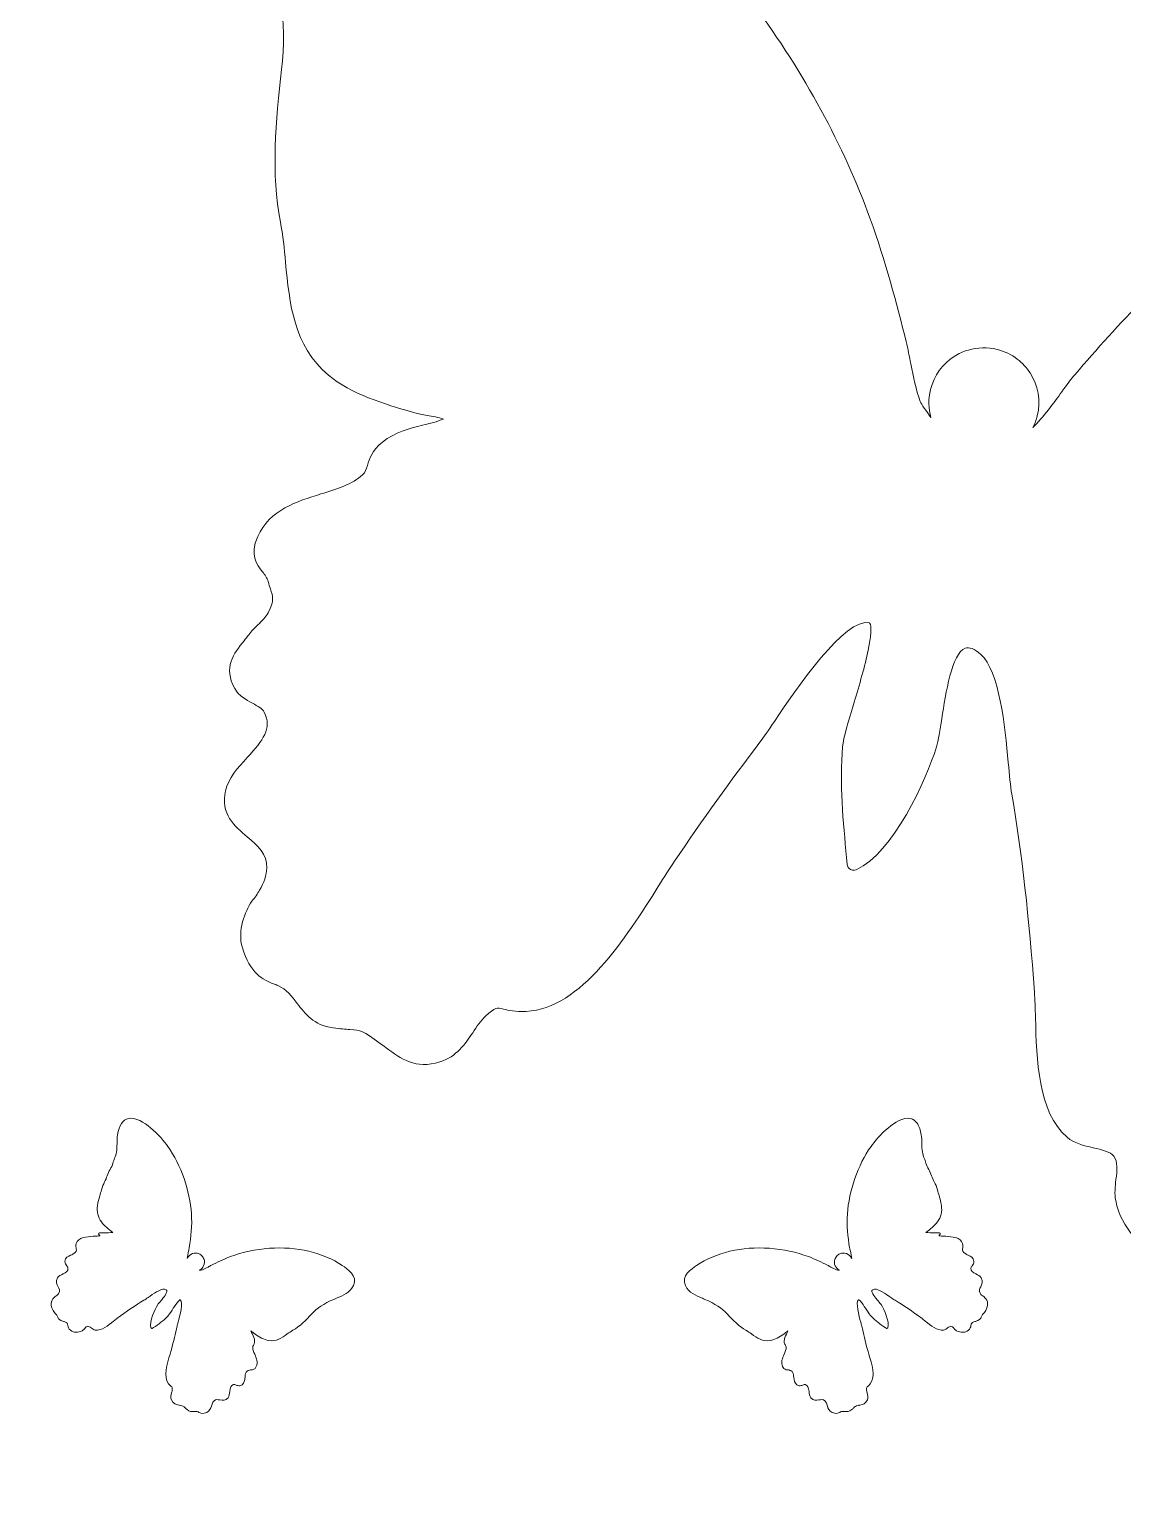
# Model space of a CAD drawing. Extents: x 245 to 764, y -945 to -55.
# Drawn here: x 544.8 to 603.2, y -582.4 to -504.4 of the extents above; entities that cross this region are included whole.
import ezdxf

# ---------------------------------------------------------------- set-up
doc = ezdxf.new("R2010")
doc.units = 0
doc.header["$MEASUREMENT"] = 0
doc.layers.add('Layer 1', color=7, linetype='Continuous', lineweight=0)

msp = doc.modelspace()

# ---------------------------------------------------------------- linework, layer by layer
at = {"layer": 'Layer 1'}
for points, knots in [([(632.82, -55.415), (632.82, -55.415), (373.36, -55.415), (373.36, -55.415), (373.36, -55.415), (244.72, -238.015), (244.72, -238.015), (244.72, -238.015), (244.72, -944.585), (244.72, -944.585), (244.72, -944.585), (764.28, -944.585), (764.28, -944.585), (764.28, -944.585), (764.28, -238.175), (764.28, -238.175), (764.28, -238.175), (632.82, -55.415), (632.82, -55.415)], [0, 0, 0, 0, 1, 1, 1, 2, 2, 2, 3, 3, 3, 4, 4, 4, 5, 5, 5, 6, 6, 6, 6]), ([(602.679, -564.437), (602.509, -564.206), (602.04, -564.097), (601.586, -563.992), (601.082, -563.875), (600.561, -563.755), (600.194, -563.437), (598.633, -562.08), (598.563, -559.29), (598.505, -557.049), (598.493, -556.557), (598.48, -556.095), (598.453, -555.7), (598.174, -551.758), (597.78, -548.305), (597.245, -545.143), (597.172, -544.71), (597.117, -544.127), (597.053, -543.453), (596.871, -541.506), (596.594, -538.567), (595.586, -537.689), (595.245, -537.392), (594.966, -537.28), (594.76, -537.355), (594.049, -537.617), (593.715, -539.798), (593.517, -541.102), (593.42, -541.733), (593.336, -542.278), (593.23, -542.618), (592.682, -544.371), (590.915, -548.279), (588.952, -549.171), (588.82, -549.232), (588.66, -549.203), (588.556, -549.088), (588.506, -549.031), (588.477, -548.959), (588.47, -548.883), (588.47, -548.883), (588.434, -548.519), (588.434, -548.519), (588.253, -546.641), (588.047, -544.513), (588.221, -542.617), (588.266, -542.128), (588.53, -541.251), (588.836, -540.236), (589.109, -539.327), (589.418, -538.298), (589.591, -537.462), (589.829, -536.319), (589.696, -536.061), (589.666, -536.02), (589.664, -536.018), (589.662, -536.016), (589.658, -536.013), (588.373, -535.66), (585.718, -539.581), (584.582, -541.258), (584.257, -541.739), (583.999, -542.12), (583.809, -542.371), (582.274, -544.392), (580.744, -546.523), (579.261, -548.706), (578.999, -549.093), (578.703, -549.564), (578.389, -550.062), (576.656, -552.815), (574.282, -556.584), (571.347, -556.722), (570.751, -556.75), (570.395, -556.662), (570.135, -556.6), (569.79, -556.515), (569.708, -556.495), (569.181, -556.98), (568.917, -557.222), (568.711, -557.531), (568.493, -557.858), (568.093, -558.458), (567.639, -559.138), (566.743, -559.416), (565.443, -559.82), (564.681, -559.255), (563.872, -558.658), (563.77, -558.584), (563.666, -558.506), (563.558, -558.429), (562.599, -557.743), (562.574, -557.741), (561.937, -557.69), (561.715, -557.672), (561.439, -557.651), (561.048, -557.599), (560.01, -557.461), (559.547, -556.845), (559.138, -556.301), (558.839, -555.905), (558.57, -555.548), (558.098, -555.342), (558.098, -555.342), (558.098, -555.342), (558.097, -555.341), (558.029, -555.311), (557.954, -555.284), (557.875, -555.26), (557.874, -555.26), (557.874, -555.26), (557.872, -555.26), (557.325, -555.052), (556.604, -554.673), (556.212, -553.334), (555.933, -552.385), (556.353, -551.434), (556.713, -550.846), (556.879, -550.651), (557.019, -550.455), (557.133, -550.261), (557.134, -550.261), (557.134, -550.26), (557.134, -550.26), (557.368, -549.862), (557.495, -549.466), (557.51, -549.078), (557.54, -548.319), (557.043, -547.902), (556.468, -547.418), (555.795, -546.849), (555.03, -546.205), (555.312, -544.957), (555.463, -544.294), (555.973, -543.734), (556.467, -543.193), (557.317, -542.259), (557.803, -541.631), (557.382, -540.771), (557.291, -540.586), (557.028, -540.444), (556.748, -540.293), (556.404, -540.107), (556.013, -539.897), (555.804, -539.514), (555.178, -538.375), (555.751, -537.655), (556.304, -536.957), (556.384, -536.856), (556.467, -536.75), (556.552, -536.64), (556.695, -536.451), (556.868, -536.282), (557.034, -536.118), (557.256, -535.903), (557.466, -535.699), (557.59, -535.468), (557.93, -534.838), (557.842, -534.583), (557.707, -534.197), (557.668, -534.08), (557.623, -533.95), (557.588, -533.803), (557.541, -533.61), (557.421, -533.457), (557.28, -533.279), (556.971, -532.885), (556.586, -532.395), (557.028, -531.411), (557.674, -529.975), (559.122, -529.528), (560.4, -529.134), (561.262, -528.868), (562.077, -528.617), (562.625, -528.112), (562.776, -527.975), (562.819, -527.829), (562.884, -527.609), (562.988, -527.264), (563.115, -526.835), (563.693, -526.365), (564.34, -525.84), (565.095, -525.652), (565.825, -525.471), (566.217, -525.374), (566.596, -525.281), (566.945, -525.138), (566.674, -525.054), (566.341, -524.996), (566.066, -524.947), (565.819, -524.904), (565.585, -524.863), (565.401, -524.808), (565.401, -524.808), (565.285, -524.774), (565.285, -524.774), (563.82, -524.345), (561.998, -523.812), (560.797, -522.799), (558.94, -521.233), (558.724, -518.977), (558.516, -516.796), (558.443, -516.037), (558.375, -515.321), (558.241, -514.635), (557.74, -512.086), (557.976, -509.217), (558.304, -506.495), (558.6, -504.042), (558.244, -501.316), (557.184, -497.918), (557.097, -497.636), (557.001, -497.348), (556.911, -497.069), (556.189, -494.855), (555.444, -492.566), (556.454, -490.184), (557.79, -487.03), (561.856, -488.146), (563.811, -488.683), (571.041, -490.669), (578.213, -495.905), (583.486, -503.049), (586.177, -506.694), (588.264, -510.535), (589.693, -514.466), (590.509, -516.711), (591.118, -519.033), (591.606, -521.008), (591.703, -521.4), (591.783, -521.808), (591.861, -522.204), (591.996, -522.884), (592.135, -523.585), (592.358, -524.213), (592.43, -524.342), (592.679, -524.712), (592.93, -525.055), (592.798, -524.586), (592.783, -524.078), (592.908, -523.57), (593.094, -522.814), (593.558, -522.199), (594.165, -521.808), (594.4, -521.656), (594.657, -521.538), (594.927, -521.459), (595.408, -521.317), (595.932, -521.296), (596.455, -521.425), (596.861, -521.525), (597.225, -521.705), (597.537, -521.944), (597.807, -522.15), (598.036, -522.401), (598.218, -522.683), (598.639, -523.337), (598.801, -524.156), (598.6, -524.971), (598.546, -525.192), (598.468, -525.401), (598.368, -525.596), (598.933, -525.023), (599.492, -524.256), (599.904, -523.692), (600.178, -523.316), (600.415, -522.992), (600.615, -522.76), (602.935, -520.074), (605.496, -517.278), (608.513, -515.043), (611.539, -512.802), (615.103, -510.849), (618.817, -509.394), (622.572, -507.923), (626.515, -506.949), (630.221, -506.579), (632.076, -506.395), (635.365, -506.371), (638.528, -506.915), (641.078, -507.353), (644.352, -508.319), (645.463, -510.435), (646.337, -512.099), (645.756, -514.153), (643.734, -516.538), (643.113, -517.271), (642.384, -517.912), (641.68, -518.532), (640.988, -519.144), (640.27, -519.775), (639.682, -520.477), (639.229, -521.015), (638.899, -521.626), (638.548, -522.273), (638.292, -522.745), (638.028, -523.233), (637.71, -523.692), (637.256, -524.353), (637, -525.034), (636.728, -525.753), (636.482, -526.411), (636.225, -527.092), (635.803, -527.775), (635.407, -528.419), (635.124, -529.083), (634.851, -529.727), (634.498, -530.553), (634.135, -531.408), (633.53, -532.225), (633.116, -532.785), (632.744, -533.365), (632.385, -533.925), (631.835, -534.784), (631.266, -535.672), (630.535, -536.502), (629.156, -538.072), (627.584, -538.865), (625.592, -538.999), (624.013, -539.106), (622.276, -538.772), (620.566, -538.398), (620.996, -539.019), (621.851, -540.01), (622.327, -540.56), (622.803, -541.112), (623.18, -541.547), (623.339, -541.787), (623.442, -541.938), (623.408, -542.154), (623.239, -542.266), (623.168, -542.313), (623.082, -542.326), (622.999, -542.312), (622.76, -542.271), (622.636, -542.279), (622.58, -542.29), (622.606, -542.456), (622.832, -542.815), (623.25, -543.358), (623.316, -543.443), (623.374, -543.519), (623.421, -543.583), (623.538, -543.743), (623.678, -543.927), (623.826, -544.12), (625.02, -545.684), (626.824, -548.048), (625.603, -549.806), (625.151, -550.458), (624.684, -550.729), (624.308, -550.946), (623.748, -551.271), (623.492, -551.419), (623.733, -552.925), (623.773, -553.172), (623.847, -553.429), (623.926, -553.699), (624.163, -554.519), (624.459, -555.539), (623.584, -556.392), (623.149, -556.815), (622.617, -556.847), (622.148, -556.875), (621.792, -556.898), (621.485, -556.917), (621.26, -557.092), (620.473, -557.706), (620.608, -558.417), (620.895, -559.527), (621.081, -560.247), (621.273, -560.994), (621.043, -561.732), (620.648, -562.996), (619.652, -563.231), (618.772, -563.439), (617.971, -563.627), (617.28, -563.79), (616.993, -564.675), (616.891, -564.995), (616.852, -565.34), (616.866, -565.7), (616.866, -565.7), (616.865, -565.701), (616.865, -565.701), (616.871, -565.719), (616.944, -566.006), (616.956, -566.422), (616.982, -567.437), (616.633, -569.217), (613.984, -569.69), (613.5, -569.776), (612.942, -569.819), (612.294, -569.806), (611.954, -569.799), (611.616, -569.867), (611.306, -570.008), (611.304, -570.009), (611.304, -570.01), (611.301, -570.009), (610.876, -570.202), (610.675, -570.216), (609.821, -569.892), (609.38, -569.724), (609.091, -569.519), (608.858, -569.354), (608.543, -569.13), (608.335, -568.983), (607.862, -568.975), (607.603, -568.97), (607.367, -569.102), (607.094, -569.254), (606.676, -569.487), (606.154, -569.776), (605.398, -569.628), (604.095, -569.376), (603.095, -568.297), (602.786, -566.812), (602.709, -566.444), (602.755, -566.061), (602.798, -565.69), (602.856, -565.209), (602.909, -564.754), (602.679, -564.437)], [0, 0, 0, 0, 1, 1, 1, 2, 2, 2, 3, 3, 3, 4, 4, 4, 5, 5, 5, 6, 6, 6, 7, 7, 7, 8, 8, 8, 9, 9, 9, 10, 10, 10, 11, 11, 11, 12, 12, 12, 13, 13, 13, 14, 14, 14, 15, 15, 15, 16, 16, 16, 17, 17, 17, 18, 18, 18, 19, 19, 19, 20, 20, 20, 21, 21, 21, 22, 22, 22, 23, 23, 23, 24, 24, 24, 25, 25, 25, 26, 26, 26, 27, 27, 27, 28, 28, 28, 29, 29, 29, 30, 30, 30, 31, 31, 31, 32, 32, 32, 33, 33, 33, 34, 34, 34, 35, 35, 35, 36, 36, 36, 37, 37, 37, 38, 38, 38, 39, 39, 39, 40, 40, 40, 41, 41, 41, 42, 42, 42, 43, 43, 43, 44, 44, 44, 45, 45, 45, 46, 46, 46, 47, 47, 47, 48, 48, 48, 49, 49, 49, 50, 50, 50, 51, 51, 51, 52, 52, 52, 53, 53, 53, 54, 54, 54, 55, 55, 55, 56, 56, 56, 57, 57, 57, 58, 58, 58, 59, 59, 59, 60, 60, 60, 61, 61, 61, 62, 62, 62, 63, 63, 63, 64, 64, 64, 65, 65, 65, 66, 66, 66, 67, 67, 67, 68, 68, 68, 69, 69, 69, 70, 70, 70, 71, 71, 71, 72, 72, 72, 73, 73, 73, 74, 74, 74, 75, 75, 75, 76, 76, 76, 77, 77, 77, 78, 78, 78, 79, 79, 79, 80, 80, 80, 81, 81, 81, 82, 82, 82, 83, 83, 83, 84, 84, 84, 85, 85, 85, 86, 86, 86, 87, 87, 87, 88, 88, 88, 89, 89, 89, 90, 90, 90, 91, 91, 91, 92, 92, 92, 93, 93, 93, 94, 94, 94, 95, 95, 95, 96, 96, 96, 97, 97, 97, 98, 98, 98, 99, 99, 99, 100, 100, 100, 101, 101, 101, 102, 102, 102, 103, 103, 103, 104, 104, 104, 105, 105, 105, 106, 106, 106, 107, 107, 107, 108, 108, 108, 109, 109, 109, 110, 110, 110, 111, 111, 111, 112, 112, 112, 113, 113, 113, 114, 114, 114, 115, 115, 115, 116, 116, 116, 117, 117, 117, 118, 118, 118, 119, 119, 119, 120, 120, 120, 121, 121, 121, 122, 122, 122, 123, 123, 123, 124, 124, 124, 125, 125, 125, 126, 126, 126, 127, 127, 127, 128, 128, 128, 129, 129, 129, 130, 130, 130, 131, 131, 131, 132, 132, 132, 133, 133, 133, 134, 134, 134, 135, 135, 135, 136, 136, 136, 137, 137, 137, 138, 138, 138, 139, 139, 139, 140, 140, 140, 141, 141, 141, 141]), ([(556.749, -573.939), (556.804, -574.049), (556.862, -574.163), (556.865, -574.299), (556.868, -574.421), (556.829, -574.483), (556.797, -574.532), (556.776, -574.564), (556.763, -574.585), (556.762, -574.618), (556.758, -574.74), (556.813, -574.868), (556.872, -575.004), (556.959, -575.205), (557.058, -575.432), (556.948, -575.665), (556.873, -575.825), (556.771, -575.83), (556.689, -575.833), (556.652, -575.835), (556.62, -575.836), (556.591, -575.851), (556.569, -575.862), (556.548, -575.87), (556.53, -575.878), (556.467, -575.902), (556.426, -575.918), (556.384, -576.028), (556.368, -576.068), (556.365, -576.116), (556.362, -576.166), (556.36, -576.204), (556.357, -576.244), (556.349, -576.282), (556.344, -576.304), (556.34, -576.326), (556.336, -576.346), (556.308, -576.49), (556.28, -576.638), (556.071, -576.681), (556.001, -576.696), (555.934, -576.67), (555.874, -576.647), (555.825, -576.628), (555.78, -576.611), (555.747, -576.619), (555.595, -576.658), (555.569, -576.786), (555.543, -576.991), (555.529, -577.11), (555.513, -577.233), (555.447, -577.322), (555.322, -577.49), (555.16, -577.464), (555.018, -577.441), (554.896, -577.421), (554.791, -577.404), (554.701, -577.488), (554.654, -577.531), (554.618, -577.589), (554.594, -577.661), (554.594, -577.661), (554.593, -577.661), (554.594, -577.661), (554.582, -577.696), (554.572, -577.734), (554.566, -577.776), (554.531, -577.883), (554.457, -578.037), (554.31, -578.103), (554.102, -578.197), (553.977, -578.148), (553.893, -578.102), (553.893, -578.102), (553.893, -578.102), (553.893, -578.102), (553.882, -578.094), (553.87, -578.088), (553.859, -578.083), (553.859, -578.083), (553.859, -578.083), (553.859, -578.083), (553.783, -578.046), (553.71, -578.051), (553.629, -578.056), (553.518, -578.063), (553.392, -578.071), (553.264, -577.956), (553.216, -577.913), (553.184, -577.881), (553.158, -577.856), (553.084, -577.782), (553.081, -577.779), (552.894, -577.733), (552.872, -577.728), (552.852, -577.723), (552.832, -577.718), (552.671, -577.681), (552.52, -577.647), (552.431, -577.442), (552.37, -577.301), (552.406, -577.172), (552.438, -577.058), (552.456, -576.996), (552.472, -576.938), (552.474, -576.879), (552.478, -576.762), (552.467, -576.754), (552.42, -576.72), (552.384, -576.695), (552.336, -576.66), (552.276, -576.583), (551.98, -576.203), (552.196, -575.506), (552.353, -574.997), (552.382, -574.905), (552.409, -574.818), (552.429, -574.744), (552.542, -574.327), (552.644, -573.91), (552.732, -573.504), (552.743, -573.454), (552.763, -573.381), (552.788, -573.289), (552.875, -572.969), (553.08, -572.221), (552.899, -572.099), (552.898, -572.099), (552.898, -572.099), (552.897, -572.099), (552.889, -572.1), (552.843, -572.111), (552.726, -572.262), (552.64, -572.373), (552.545, -572.521), (552.462, -572.651), (552.368, -572.798), (552.287, -572.924), (552.231, -572.982), (552.014, -573.205), (551.727, -573.406), (551.475, -573.584), (551.475, -573.584), (551.426, -573.618), (551.426, -573.618), (551.415, -573.626), (551.403, -573.63), (551.391, -573.63), (551.365, -573.629), (551.345, -573.612), (551.338, -573.589), (551.24, -573.25), (551.538, -572.614), (551.697, -572.359), (551.728, -572.31), (551.787, -572.241), (551.855, -572.162), (551.996, -571.998), (552.232, -571.724), (552.188, -571.608), (552.176, -571.574), (552.132, -571.552), (552.059, -571.541), (551.842, -571.509), (551.447, -571.788), (551.186, -571.973), (551.095, -572.037), (551.017, -572.092), (550.955, -572.129), (550.505, -572.399), (550.034, -572.718), (549.514, -573.104), (549.462, -573.142), (549.403, -573.19), (549.341, -573.241), (549.056, -573.473), (548.702, -573.761), (548.367, -573.712), (548.288, -573.7), (548.217, -573.648), (548.149, -573.598), (548.088, -573.553), (548.024, -573.506), (547.978, -573.51), (547.914, -573.515), (547.863, -573.57), (547.809, -573.628), (547.768, -573.673), (547.725, -573.72), (547.671, -573.749), (547.453, -573.869), (547.213, -573.86), (547.042, -573.725), (546.944, -573.646), (546.924, -573.551), (546.908, -573.474), (546.898, -573.424), (546.889, -573.38), (546.861, -573.349), (546.81, -573.291), (546.769, -573.281), (546.708, -573.265), (546.663, -573.254), (546.606, -573.24), (546.538, -573.203), (546.407, -573.131), (546.387, -573.105), (546.366, -573.031), (546.366, -573.031), (546.366, -573.031), (546.366, -573.031), (546.35, -572.977), (546.322, -572.928), (546.285, -572.886), (546.215, -572.807), (546.161, -572.733), (546.12, -572.664), (545.896, -572.284), (546.081, -572.051), (546.209, -571.946), (546.262, -571.903), (546.306, -571.882), (546.309, -571.88), (546.309, -571.88), (546.309, -571.88), (546.309, -571.88), (546.355, -571.844), (546.394, -571.802), (546.423, -571.755), (546.502, -571.625), (546.449, -571.522), (546.387, -571.402), (546.319, -571.271), (546.242, -571.122), (546.357, -570.938), (546.424, -570.831), (546.537, -570.775), (546.647, -570.722), (546.815, -570.639), (546.918, -570.58), (546.911, -570.417), (546.908, -570.37), (546.878, -570.33), (546.843, -570.283), (546.796, -570.222), (546.744, -570.152), (546.75, -570.053), (546.763, -569.853), (546.921, -569.782), (547.048, -569.724), (547.09, -569.705), (547.13, -569.687), (547.165, -569.665), (547.378, -569.535), (547.369, -569.487), (547.35, -569.383), (547.337, -569.313), (547.321, -569.226), (547.354, -569.1), (547.442, -568.761), (547.928, -568.734), (548.25, -568.715), (548.29, -568.713), (548.327, -568.711), (548.36, -568.708), (548.373, -568.708), (548.388, -568.707), (548.406, -568.706), (548.518, -568.7), (548.587, -568.69), (548.61, -568.675), (548.605, -568.667), (548.593, -568.651), (548.563, -568.625), (548.552, -568.617), (548.545, -568.604), (548.543, -568.591), (548.539, -568.558), (548.562, -568.531), (548.592, -568.527), (548.639, -568.521), (548.733, -568.522), (548.852, -568.522), (548.971, -568.523), (549.186, -568.524), (549.309, -568.511), (549.08, -568.338), (548.853, -568.158), (548.698, -567.95), (548.503, -567.688), (548.434, -567.408), (548.482, -567.069), (548.507, -566.89), (548.557, -566.725), (548.605, -566.565), (548.637, -566.461), (548.669, -566.352), (548.695, -566.241), (548.732, -566.079), (548.799, -565.943), (548.864, -565.811), (548.915, -565.708), (548.968, -565.602), (549.006, -565.485), (549.046, -565.359), (549.103, -565.255), (549.158, -565.154), (549.219, -565.043), (549.276, -564.939), (549.31, -564.812), (549.333, -564.724), (549.366, -564.639), (549.397, -564.557), (549.44, -564.444), (549.481, -564.338), (549.5, -564.225), (549.524, -564.077), (549.526, -563.92), (549.528, -563.769), (549.53, -563.615), (549.532, -563.456), (549.558, -563.301), (549.639, -562.795), (549.832, -562.504), (550.132, -562.436), (550.513, -562.348), (550.982, -562.652), (551.309, -562.923), (551.713, -563.258), (552.061, -563.669), (552.236, -563.92), (552.584, -564.42), (552.884, -565.014), (553.101, -565.637), (553.316, -566.254), (553.453, -566.906), (553.497, -567.521), (553.54, -568.134), (553.466, -568.75), (553.379, -569.325), (553.371, -569.374), (553.356, -569.438), (553.339, -569.512), (553.312, -569.624), (553.277, -569.775), (553.266, -569.906), (553.279, -569.873), (553.297, -569.841), (553.319, -569.811), (553.399, -569.699), (553.518, -569.632), (553.644, -569.615), (553.698, -569.607), (553.754, -569.609), (553.808, -569.62), (553.871, -569.634), (553.933, -569.66), (553.988, -569.7), (554.06, -569.751), (554.113, -569.818), (554.147, -569.893), (554.166, -569.935), (554.178, -569.98), (554.185, -570.025), (554.201, -570.142), (554.174, -570.265), (554.099, -570.369), (554.05, -570.439), (553.985, -570.491), (553.913, -570.525), (553.982, -570.519), (554.054, -570.511), (554.078, -570.506), (554.18, -570.467), (554.282, -570.409), (554.381, -570.354), (554.438, -570.321), (554.498, -570.288), (554.557, -570.258), (554.854, -570.108), (555.208, -569.937), (555.574, -569.799), (556.215, -569.557), (556.915, -569.408), (557.655, -569.354), (559.105, -569.248), (560.52, -569.582), (561.537, -570.269), (561.812, -570.455), (562.385, -570.841), (562.135, -571.344), (561.946, -571.723), (561.582, -571.874), (561.23, -572.02), (561.186, -572.039), (561.14, -572.058), (561.096, -572.077), (560.56, -572.307), (560.183, -572.553), (559.91, -572.852), (559.606, -573.183), (559.275, -573.517), (558.905, -573.727), (558.805, -573.783), (558.709, -573.851), (558.607, -573.923), (558.313, -574.13), (558.01, -574.343), (557.617, -574.279), (557.363, -574.238), (557.103, -574.068), (556.893, -573.932), (556.893, -573.932), (556.877, -573.921), (556.877, -573.921), (556.85, -573.904), (556.82, -573.879), (556.789, -573.853), (556.753, -573.824), (556.711, -573.789), (556.671, -573.764), (556.691, -573.823), (556.719, -573.88), (556.749, -573.939)], [0, 0, 0, 0, 1, 1, 1, 2, 2, 2, 3, 3, 3, 4, 4, 4, 5, 5, 5, 6, 6, 6, 7, 7, 7, 8, 8, 8, 9, 9, 9, 10, 10, 10, 11, 11, 11, 12, 12, 12, 13, 13, 13, 14, 14, 14, 15, 15, 15, 16, 16, 16, 17, 17, 17, 18, 18, 18, 19, 19, 19, 20, 20, 20, 21, 21, 21, 22, 22, 22, 23, 23, 23, 24, 24, 24, 25, 25, 25, 26, 26, 26, 27, 27, 27, 28, 28, 28, 29, 29, 29, 30, 30, 30, 31, 31, 31, 32, 32, 32, 33, 33, 33, 34, 34, 34, 35, 35, 35, 36, 36, 36, 37, 37, 37, 38, 38, 38, 39, 39, 39, 40, 40, 40, 41, 41, 41, 42, 42, 42, 43, 43, 43, 44, 44, 44, 45, 45, 45, 46, 46, 46, 47, 47, 47, 48, 48, 48, 49, 49, 49, 50, 50, 50, 51, 51, 51, 52, 52, 52, 53, 53, 53, 54, 54, 54, 55, 55, 55, 56, 56, 56, 57, 57, 57, 58, 58, 58, 59, 59, 59, 60, 60, 60, 61, 61, 61, 62, 62, 62, 63, 63, 63, 64, 64, 64, 65, 65, 65, 66, 66, 66, 67, 67, 67, 68, 68, 68, 69, 69, 69, 70, 70, 70, 71, 71, 71, 72, 72, 72, 73, 73, 73, 74, 74, 74, 75, 75, 75, 76, 76, 76, 77, 77, 77, 78, 78, 78, 79, 79, 79, 80, 80, 80, 81, 81, 81, 82, 82, 82, 83, 83, 83, 84, 84, 84, 85, 85, 85, 86, 86, 86, 87, 87, 87, 88, 88, 88, 89, 89, 89, 90, 90, 90, 91, 91, 91, 92, 92, 92, 93, 93, 93, 94, 94, 94, 95, 95, 95, 96, 96, 96, 97, 97, 97, 98, 98, 98, 99, 99, 99, 100, 100, 100, 101, 101, 101, 102, 102, 102, 103, 103, 103, 104, 104, 104, 105, 105, 105, 106, 106, 106, 107, 107, 107, 108, 108, 108, 109, 109, 109, 110, 110, 110, 111, 111, 111, 112, 112, 112, 113, 113, 113, 114, 114, 114, 115, 115, 115, 116, 116, 116, 117, 117, 117, 118, 118, 118, 119, 119, 119, 120, 120, 120, 121, 121, 121, 122, 122, 122, 123, 123, 123, 124, 124, 124, 125, 125, 125, 126, 126, 126, 127, 127, 127, 128, 128, 128, 129, 129, 129, 130, 130, 130, 131, 131, 131, 132, 132, 132, 133, 133, 133, 134, 134, 134, 135, 135, 135, 136, 136, 136, 137, 137, 137, 138, 138, 138, 139, 139, 139, 140, 140, 140, 141, 141, 141, 141]), ([(587.873, -570.369), (587.799, -570.265), (587.772, -570.142), (587.788, -570.025), (587.794, -569.98), (587.807, -569.935), (587.826, -569.893), (587.859, -569.818), (587.913, -569.751), (587.984, -569.7), (588.04, -569.66), (588.101, -569.634), (588.164, -569.62), (588.218, -569.609), (588.274, -569.607), (588.329, -569.615), (588.455, -569.632), (588.574, -569.699), (588.654, -569.811), (588.676, -569.841), (588.693, -569.873), (588.707, -569.906), (588.696, -569.775), (588.66, -569.624), (588.634, -569.512), (588.616, -569.438), (588.601, -569.374), (588.593, -569.325), (588.507, -568.75), (588.432, -568.134), (588.476, -567.521), (588.52, -566.906), (588.657, -566.254), (588.872, -565.637), (589.089, -565.014), (589.388, -564.42), (589.737, -563.92), (589.912, -563.669), (590.259, -563.258), (590.664, -562.923), (590.99, -562.652), (591.459, -562.348), (591.841, -562.436), (592.14, -562.504), (592.334, -562.795), (592.415, -563.301), (592.44, -563.456), (592.442, -563.615), (592.444, -563.769), (592.446, -563.92), (592.448, -564.077), (592.473, -564.225), (592.491, -564.338), (592.532, -564.444), (592.575, -564.557), (592.607, -564.639), (592.639, -564.724), (592.663, -564.812), (592.696, -564.939), (592.754, -565.043), (592.814, -565.154), (592.87, -565.255), (592.927, -565.359), (592.967, -565.485), (593.005, -565.602), (593.057, -565.708), (593.108, -565.811), (593.173, -565.943), (593.241, -566.079), (593.278, -566.241), (593.303, -566.352), (593.336, -566.461), (593.367, -566.565), (593.415, -566.725), (593.465, -566.89), (593.49, -567.069), (593.539, -567.408), (593.47, -567.688), (593.274, -567.95), (593.119, -568.158), (592.892, -568.338), (592.664, -568.511), (592.787, -568.524), (593.001, -568.523), (593.12, -568.522), (593.239, -568.522), (593.334, -568.521), (593.381, -568.527), (593.41, -568.531), (593.434, -568.558), (593.429, -568.591), (593.428, -568.604), (593.42, -568.617), (593.41, -568.625), (593.379, -568.651), (593.367, -568.667), (593.362, -568.675), (593.386, -568.69), (593.454, -568.7), (593.566, -568.706), (593.584, -568.707), (593.6, -568.708), (593.613, -568.708), (593.645, -568.711), (593.683, -568.713), (593.722, -568.715), (594.044, -568.734), (594.53, -568.761), (594.619, -569.1), (594.652, -569.226), (594.635, -569.313), (594.623, -569.383), (594.603, -569.487), (594.594, -569.535), (594.807, -569.665), (594.842, -569.687), (594.882, -569.705), (594.924, -569.724), (595.051, -569.782), (595.21, -569.853), (595.222, -570.053), (595.229, -570.152), (595.176, -570.222), (595.129, -570.283), (595.094, -570.33), (595.064, -570.37), (595.062, -570.417), (595.054, -570.58), (595.157, -570.639), (595.325, -570.722), (595.435, -570.775), (595.548, -570.831), (595.616, -570.938), (595.731, -571.122), (595.654, -571.271), (595.586, -571.402), (595.524, -571.522), (595.47, -571.625), (595.55, -571.755), (595.579, -571.802), (595.617, -571.844), (595.664, -571.88), (595.664, -571.88), (595.664, -571.88), (595.664, -571.88), (595.666, -571.882), (595.71, -571.903), (595.763, -571.946), (595.892, -572.051), (596.076, -572.284), (595.853, -572.664), (595.812, -572.733), (595.758, -572.807), (595.687, -572.886), (595.65, -572.928), (595.622, -572.977), (595.607, -573.031), (595.607, -573.031), (595.607, -573.031), (595.606, -573.031), (595.585, -573.105), (595.565, -573.131), (595.434, -573.203), (595.366, -573.24), (595.31, -573.254), (595.265, -573.265), (595.203, -573.281), (595.163, -573.291), (595.111, -573.349), (595.083, -573.38), (595.074, -573.424), (595.064, -573.474), (595.049, -573.551), (595.029, -573.646), (594.93, -573.725), (594.76, -573.86), (594.519, -573.869), (594.301, -573.749), (594.248, -573.72), (594.205, -573.673), (594.163, -573.628), (594.11, -573.57), (594.059, -573.515), (593.995, -573.51), (593.948, -573.506), (593.884, -573.553), (593.823, -573.598), (593.755, -573.648), (593.684, -573.7), (593.606, -573.712), (593.271, -573.761), (592.916, -573.473), (592.632, -573.241), (592.569, -573.19), (592.51, -573.142), (592.458, -573.104), (591.938, -572.718), (591.467, -572.399), (591.017, -572.129), (590.955, -572.092), (590.877, -572.037), (590.786, -571.973), (590.525, -571.788), (590.13, -571.509), (589.914, -571.541), (589.84, -571.552), (589.797, -571.574), (589.784, -571.608), (589.741, -571.724), (589.977, -571.998), (590.117, -572.162), (590.186, -572.241), (590.244, -572.31), (590.275, -572.359), (590.435, -572.614), (590.732, -573.25), (590.634, -573.589), (590.628, -573.612), (590.607, -573.629), (590.582, -573.63), (590.569, -573.63), (590.557, -573.626), (590.547, -573.618), (590.547, -573.618), (590.498, -573.584), (590.498, -573.584), (590.245, -573.406), (589.958, -573.205), (589.741, -572.982), (589.685, -572.924), (589.604, -572.798), (589.511, -572.651), (589.427, -572.521), (589.332, -572.373), (589.247, -572.262), (589.13, -572.111), (589.083, -572.1), (589.075, -572.099), (589.075, -572.099), (589.074, -572.099), (589.074, -572.099), (588.893, -572.221), (589.097, -572.969), (589.185, -573.289), (589.21, -573.381), (589.23, -573.454), (589.241, -573.504), (589.328, -573.91), (589.43, -574.327), (589.544, -574.744), (589.564, -574.818), (589.591, -574.905), (589.619, -574.997), (589.777, -575.506), (589.993, -576.203), (589.697, -576.583), (589.637, -576.66), (589.588, -576.695), (589.552, -576.72), (589.505, -576.754), (589.494, -576.762), (589.498, -576.879), (589.5, -576.938), (589.516, -576.996), (589.534, -577.058), (589.566, -577.172), (589.602, -577.301), (589.541, -577.442), (589.453, -577.647), (589.301, -577.681), (589.141, -577.718), (589.121, -577.723), (589.1, -577.728), (589.079, -577.733), (588.891, -577.779), (588.889, -577.782), (588.814, -577.856), (588.788, -577.881), (588.756, -577.913), (588.708, -577.956), (588.581, -578.071), (588.455, -578.063), (588.343, -578.056), (588.262, -578.051), (588.189, -578.046), (588.113, -578.083), (588.113, -578.083), (588.113, -578.083), (588.113, -578.083), (588.102, -578.088), (588.091, -578.094), (588.079, -578.102), (588.079, -578.102), (588.079, -578.102), (588.079, -578.102), (587.995, -578.148), (587.871, -578.197), (587.663, -578.103), (587.515, -578.037), (587.441, -577.883), (587.407, -577.776), (587.4, -577.734), (587.391, -577.696), (587.379, -577.661), (587.379, -577.661), (587.379, -577.661), (587.379, -577.661), (587.354, -577.589), (587.319, -577.531), (587.272, -577.488), (587.181, -577.404), (587.076, -577.421), (586.955, -577.441), (586.812, -577.464), (586.65, -577.49), (586.525, -577.322), (586.459, -577.233), (586.444, -577.11), (586.429, -576.991), (586.404, -576.786), (586.377, -576.658), (586.226, -576.619), (586.193, -576.611), (586.147, -576.628), (586.099, -576.647), (586.039, -576.67), (585.971, -576.696), (585.901, -576.681), (585.693, -576.638), (585.664, -576.49), (585.636, -576.346), (585.632, -576.326), (585.628, -576.304), (585.624, -576.282), (585.615, -576.244), (585.613, -576.204), (585.61, -576.166), (585.607, -576.116), (585.604, -576.068), (585.588, -576.028), (585.546, -575.918), (585.505, -575.902), (585.443, -575.878), (585.424, -575.87), (585.403, -575.862), (585.381, -575.851), (585.352, -575.836), (585.32, -575.835), (585.283, -575.833), (585.201, -575.83), (585.099, -575.825), (585.024, -575.665), (584.915, -575.432), (585.013, -575.205), (585.1, -575.004), (585.159, -574.868), (585.215, -574.74), (585.211, -574.618), (585.21, -574.585), (585.196, -574.564), (585.176, -574.532), (585.144, -574.483), (585.104, -574.421), (585.107, -574.299), (585.111, -574.163), (585.168, -574.049), (585.223, -573.939), (585.253, -573.88), (585.282, -573.823), (585.301, -573.764), (585.262, -573.789), (585.219, -573.824), (585.184, -573.853), (585.152, -573.879), (585.122, -573.904), (585.096, -573.921), (585.096, -573.921), (585.079, -573.932), (585.079, -573.932), (584.87, -574.068), (584.609, -574.238), (584.355, -574.279), (583.963, -574.343), (583.659, -574.13), (583.366, -573.923), (583.264, -573.851), (583.167, -573.783), (583.068, -573.727), (582.697, -573.517), (582.366, -573.183), (582.062, -572.852), (581.789, -572.553), (581.412, -572.307), (580.877, -572.077), (580.832, -572.058), (580.787, -572.039), (580.742, -572.02), (580.39, -571.874), (580.026, -571.723), (579.838, -571.344), (579.588, -570.841), (580.16, -570.455), (580.435, -570.269), (581.452, -569.582), (582.868, -569.248), (584.318, -569.354), (585.058, -569.408), (585.758, -569.557), (586.399, -569.799), (586.765, -569.937), (587.118, -570.108), (587.416, -570.258), (587.475, -570.288), (587.534, -570.321), (587.592, -570.354), (587.69, -570.409), (587.792, -570.467), (587.894, -570.506), (587.918, -570.511), (587.99, -570.519), (588.06, -570.525), (587.988, -570.491), (587.923, -570.439), (587.873, -570.369)], [0, 0, 0, 0, 1, 1, 1, 2, 2, 2, 3, 3, 3, 4, 4, 4, 5, 5, 5, 6, 6, 6, 7, 7, 7, 8, 8, 8, 9, 9, 9, 10, 10, 10, 11, 11, 11, 12, 12, 12, 13, 13, 13, 14, 14, 14, 15, 15, 15, 16, 16, 16, 17, 17, 17, 18, 18, 18, 19, 19, 19, 20, 20, 20, 21, 21, 21, 22, 22, 22, 23, 23, 23, 24, 24, 24, 25, 25, 25, 26, 26, 26, 27, 27, 27, 28, 28, 28, 29, 29, 29, 30, 30, 30, 31, 31, 31, 32, 32, 32, 33, 33, 33, 34, 34, 34, 35, 35, 35, 36, 36, 36, 37, 37, 37, 38, 38, 38, 39, 39, 39, 40, 40, 40, 41, 41, 41, 42, 42, 42, 43, 43, 43, 44, 44, 44, 45, 45, 45, 46, 46, 46, 47, 47, 47, 48, 48, 48, 49, 49, 49, 50, 50, 50, 51, 51, 51, 52, 52, 52, 53, 53, 53, 54, 54, 54, 55, 55, 55, 56, 56, 56, 57, 57, 57, 58, 58, 58, 59, 59, 59, 60, 60, 60, 61, 61, 61, 62, 62, 62, 63, 63, 63, 64, 64, 64, 65, 65, 65, 66, 66, 66, 67, 67, 67, 68, 68, 68, 69, 69, 69, 70, 70, 70, 71, 71, 71, 72, 72, 72, 73, 73, 73, 74, 74, 74, 75, 75, 75, 76, 76, 76, 77, 77, 77, 78, 78, 78, 79, 79, 79, 80, 80, 80, 81, 81, 81, 82, 82, 82, 83, 83, 83, 84, 84, 84, 85, 85, 85, 86, 86, 86, 87, 87, 87, 88, 88, 88, 89, 89, 89, 90, 90, 90, 91, 91, 91, 92, 92, 92, 93, 93, 93, 94, 94, 94, 95, 95, 95, 96, 96, 96, 97, 97, 97, 98, 98, 98, 99, 99, 99, 100, 100, 100, 101, 101, 101, 102, 102, 102, 103, 103, 103, 104, 104, 104, 105, 105, 105, 106, 106, 106, 107, 107, 107, 108, 108, 108, 109, 109, 109, 110, 110, 110, 111, 111, 111, 112, 112, 112, 113, 113, 113, 114, 114, 114, 115, 115, 115, 116, 116, 116, 117, 117, 117, 118, 118, 118, 119, 119, 119, 120, 120, 120, 121, 121, 121, 122, 122, 122, 123, 123, 123, 124, 124, 124, 125, 125, 125, 126, 126, 126, 127, 127, 127, 128, 128, 128, 129, 129, 129, 130, 130, 130, 131, 131, 131, 132, 132, 132, 133, 133, 133, 134, 134, 134, 135, 135, 135, 136, 136, 136, 137, 137, 137, 138, 138, 138, 139, 139, 139, 140, 140, 140, 141, 141, 141, 141])]:
    msp.add_open_spline(points, degree=3, knots=knots, dxfattribs=at)

doc.saveas('drawing.dxf')
